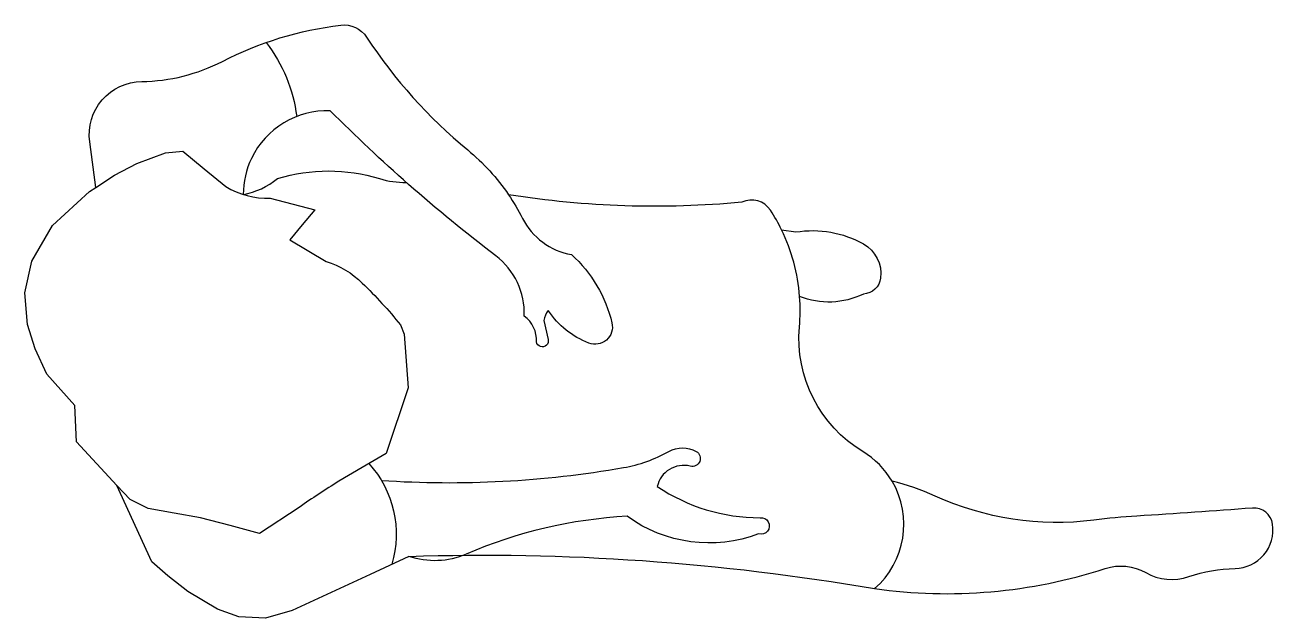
# Model space of a CAD drawing. Extents: x -0.61 to 1.01, y -0.37 to 0.4.
import ezdxf

# ---------------------------------------------------------------- set-up
doc = ezdxf.new("R2010")
doc.units = 0
doc.layers.get('0').update_dxf_attribs({"linetype": 'CONTINUOUS'})

msp = doc.modelspace()

# ---------------------------------------------------------------- linework, layer by layer
for points in [[(-0.5155, 0.1918), (-0.5234, 0.2508, -0.44987), (-0.4561, 0.3288, 0.115993), (-0.3516, 0.3549, -0.089242), (-0.1984, 0.4018, -0.284575), (-0.1648, 0.3861, 0.07502), (-0.034, 0.2403, -0.070823), (0.0189, 0.1823, 0.235813)], [(-0.2948, 0.3793, -0.133264), (-0.2554, 0.2836, 1.180552)], [(-0.1105, 0.1957, -0.016362), (-0.212, 0.291, 0.297533), (-0.3139, 0.2294, 0.110653)], [(-0.5155, 0.1918), (-0.4911, 0.2075), (-0.4624, 0.2229), (-0.4253, 0.2366), (-0.4027, 0.2387), (-0.375, 0.2157), (-0.3472, 0.1928, 0.142547), (-0.2897, 0.1778), (-0.2321, 0.1627), (-0.2481, 0.1434), (-0.2641, 0.124), (-0.2172, 0.096, -0.119732), (-0.1704, 0.068, -0.026992), (-0.121, 0.0139), (-0.1162, 0.0017), (-0.1111, -0.0676), (-0.1397, -0.1525), (-0.1704, -0.1706), (-0.201, -0.1887, 0.014039), (-0.2522, -0.2224), (-0.3034, -0.2561), (-0.3417, -0.246), (-0.3801, -0.2359), (-0.4139, -0.2298), (-0.4477, -0.2237), (-0.4711, -0.2123), (-0.4882, -0.1939)], [(-0.3139, 0.2294, 0.111228), (-0.3246, 0.1828, 0.110653)], [(-0.3246, 0.1828, 0.128589), (-0.2803, 0.2031, -0.149991), (-0.1481, 0.2031, 0.07945), (-0.1134, 0.1983, -3.182377)], [(0.0024, 0.1031, -0.017167), (-0.1105, 0.1957, 0.297533)], [(0.0189, 0.1823, -0.031844), (0.037, 0.1517, 0.235813), (0.1004, 0.1048, -0.152239), (0.1528, 0.0163, -0.60362), (0.1228, -0.0097, -0.153709), (0.0706, 0.032, 0.040677), (0.0702, 0.0326, -0.308315)], [(0.3724, 0.1369, 0.030162), (0.3582, 0.1621, 0.380203), (0.3209, 0.1726, -0.062832), (0.0189, 0.1823, 0.788411)], [(0.3958, 0.0505, 0.09388), (0.3724, 0.1369, 0.380203)], [(0.3724, 0.1369), (0.391, 0.1341, -0.169098), (0.4784, 0.1186, -0.304276), (0.5007, 0.0745, -0.365146), (0.4784, 0.0537, -0.209963), (0.3958, 0.0505, 1.040425)], [(0.0645, 0.0195), (0.0702, -0.0051, -1.023565), (0.0551, -0.0083, 0.254331), (0.0392, 0.0253, 0.244912), (0.0024, 0.1031, 0.421461)], [(0.5156, -0.1886, 0.12436), (0.4777, -0.1503, -0.286044), (0.3956, 0.0111, 0.040975), (0.3958, 0.0505, 0.380203)], [(0.0702, 0.0326, 0.114601), (0.0645, 0.0195, -2.217245)], [(-0.1457, -0.1875, 0.059816), (0.1676, -0.171, 0.085409), (0.2266, -0.1499, -0.262249), (0.2618, -0.1499, -0.873702), (0.2542, -0.1691, 0.420583), (0.2115, -0.1954, 0.149116), (0.3445, -0.2358, -1.443411)], [(-0.162, -0.1656, -0.263906), (-0.1321, -0.2961, 0.325874)], [(0.4927, -0.3276, 0.362822), (0.5156, -0.1886, -0.286044)], [(0.4927, -0.3276, 0.114156), (0.7915, -0.3015, -0.209824), (0.8439, -0.3068, 0.213133), (0.8998, -0.312, -0.07737), (0.9596, -0.3015, 0.452371), (1.0082, -0.2442, 0.394361), (0.9821, -0.2233, -0.00436), (0.8326, -0.2337, 0.015871), (0.7766, -0.239, -0.138703), (0.5712, -0.2077, 0.048005), (0.5156, -0.1886, 0.638746)], [(0.3427, -0.2567, -0.25216), (0.1725, -0.234, 0.089317), (-0.036, -0.283, -0.187367), (-0.11, -0.2858, -1.771483)], [(0.3445, -0.2358, -1.242091), (0.3427, -0.2567, -11.213999)], [(-0.11, -0.2858, -0.050929), (0.4927, -0.3276, 0.362822)]]:
    msp.add_lwpolyline(points, format="xyb")
for points in [[(-0.5406, -0.1375), (-0.5427, -0.0907), (-0.5789, -0.0498), (-0.5942, -0.0174), (-0.604, 0.0142), (-0.6072, 0.0553), (-0.5982, 0.0963), (-0.5714, 0.1423), (-0.5235, 0.1866), (-0.5155, 0.1918)], [(-0.4882, -0.1939), (-0.5406, -0.1375)], [(-0.11, -0.2858), (-0.1604, -0.3093), (-0.2109, -0.3325), (-0.2613, -0.356), (-0.2957, -0.3657), (-0.3303, -0.364), (-0.3581, -0.3543), (-0.3965, -0.3311), (-0.4224, -0.3111), (-0.4428, -0.2928), (-0.4882, -0.1939)]]:
    msp.add_lwpolyline(points)

doc.saveas('drawing.dxf')
